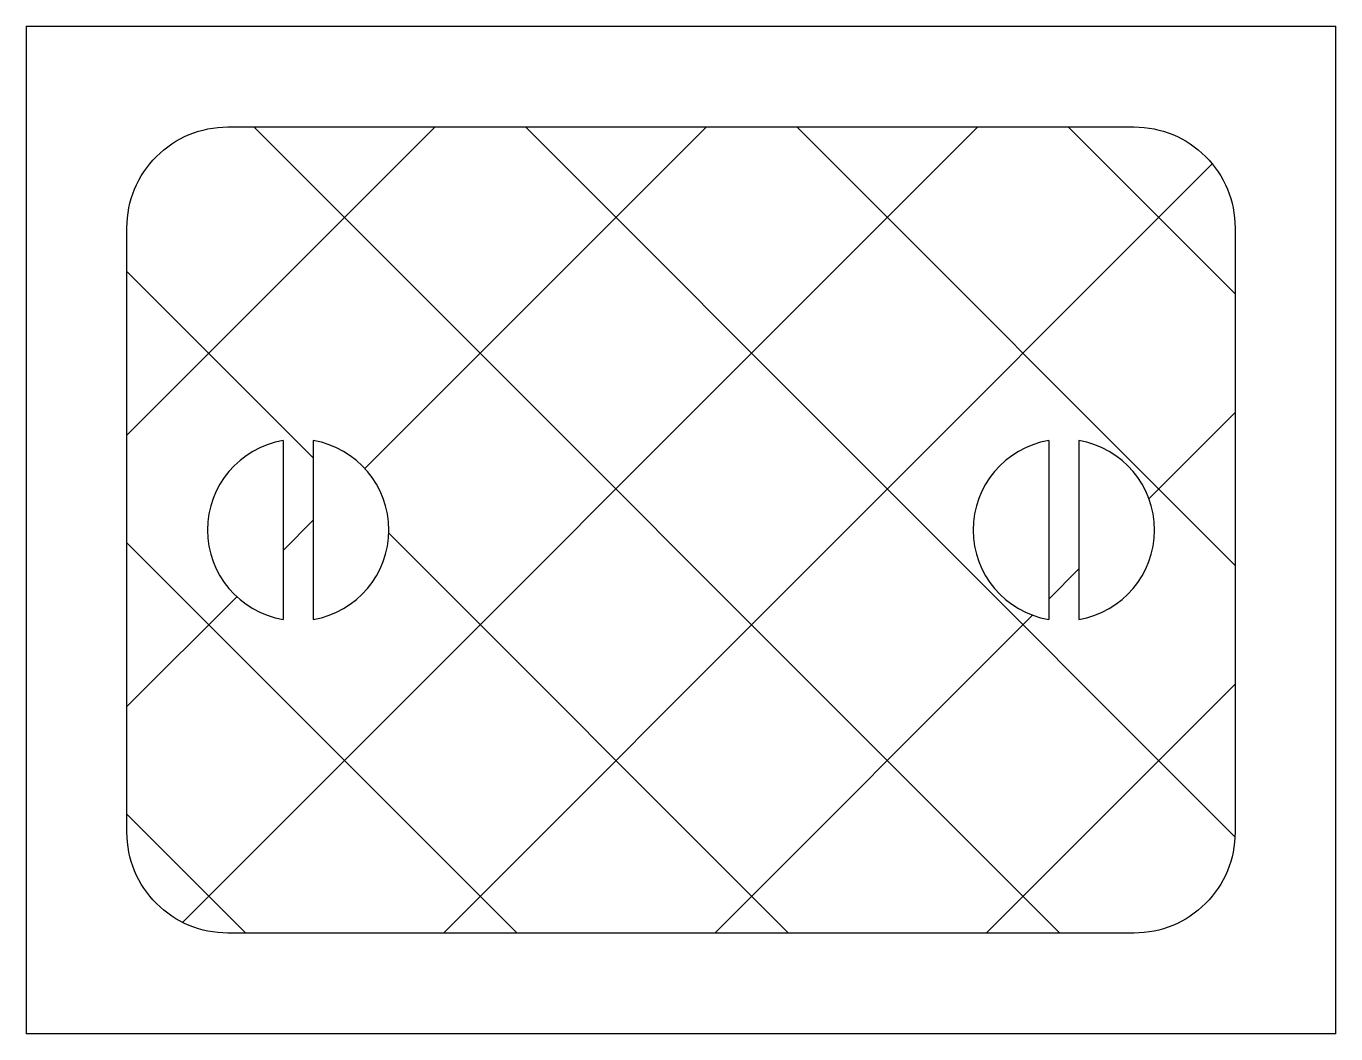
# Model space of a CAD drawing. Header units: millimetres. Extents: x -10192.12 to -10191.47, y -376.363 to -375.863.
import ezdxf

# ---------------------------------------------------------------- set-up
doc = ezdxf.new("R2010")
doc.units = ezdxf.units.MM
doc.layers.add('Tub_esgoto_símbolos', color=2, linetype='Continuous')

msp = doc.modelspace()

# ---------------------------------------------------------------- hatches: boundary and pattern name
at = {"layer": 'Tub_esgoto_símbolos'}
h = msp.add_hatch(dxfattribs=at)
h.set_pattern_fill('ANSI37', color=1, scale=0.03, style=0)
h.paths.add_polyline_path([(-10192.02001, -375.91341, 0.414214), (-10192.07001, -375.96341), (-10192.07001, -376.26341, 0.414214), (-10192.02001, -376.31341), (-10191.57001, -376.31341, 0.414214), (-10191.52001, -376.26341), (-10191.52001, -375.96341, 0.414214), (-10191.57001, -375.91341)])
h.paths.add_polyline_path([(-10191.61251, -376.06904), (-10191.61251, -376.15778, -0.845154)], flags=16)
h.paths.add_polyline_path([(-10191.97751, -376.15778), (-10191.97751, -376.06904, -0.845154)], flags=16)
h.paths.add_polyline_path([(-10191.59751, -376.06904, -0.845154), (-10191.59751, -376.15778)], flags=16)
h.paths.add_polyline_path([(-10191.99251, -376.15778, -0.845154), (-10191.99251, -376.06904)], flags=16)

# ---------------------------------------------------------------- linework, layer by layer
at = {"layer": 'Tub_esgoto_símbolos', "color": 3}
for p, q in [((-10192.12001, -375.86341), (-10192.12001, -376.36341)), ((-10192.12001, -375.86341), (-10191.47001, -375.86341)), ((-10191.47001, -376.36341), (-10191.47001, -375.86341)), ((-10191.47001, -376.36341), (-10192.12001, -376.36341))]:
    msp.add_line(p, q, dxfattribs=at)
at = {"layer": 'Tub_esgoto_símbolos', "color": 1}
for p, q in [((-10191.99251, -376.06904), (-10191.99251, -376.15778)), ((-10191.97751, -376.06904), (-10191.97751, -376.15778)), ((-10191.61251, -376.06904), (-10191.61251, -376.15778)), ((-10191.59751, -376.06904), (-10191.59751, -376.15778))]:
    msp.add_line(p, q, dxfattribs=at)
at = {"layer": 'Tub_esgoto_símbolos', "color": 2}
msp.add_lwpolyline([(-10192.02001, -375.91341), (-10191.57001, -375.91341, -0.414214), (-10191.52001, -375.96341), (-10191.52001, -376.26341, -0.414214), (-10191.57001, -376.31341), (-10192.02001, -376.31341, -0.414214), (-10192.07001, -376.26341), (-10192.07001, -375.96341, -0.414214)], format="xyb", close=True, dxfattribs=at)
at = {"layer": 'Tub_esgoto_símbolos', "color": 1}
for centre, start, end in [((-10191.98501, -376.11341), 99.59407, 260.40593), ((-10191.98501, -376.11341), 279.59407, 80.40593), ((-10191.60501, -376.11341), 99.59407, 260.40593), ((-10191.60501, -376.11341), 279.59407, 80.40593)]:
    msp.add_arc(centre, 0.045, start, end, dxfattribs=at)

doc.saveas('drawing.dxf')
